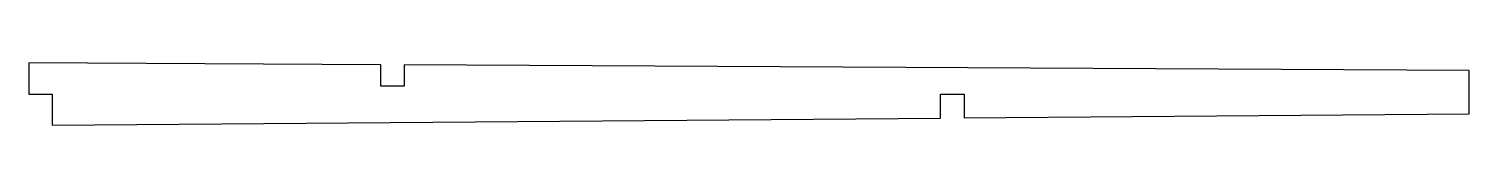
# Model space of a CAD drawing. Header units: millimetres. Extents: x 0 to 307, y 0 to 13.
import ezdxf

# ---------------------------------------------------------------- set-up
doc = ezdxf.new("R2010")
doc.units = ezdxf.units.MM

msp = doc.modelspace()

# ---------------------------------------------------------------- linework, layer by layer
msp.add_lwpolyline([(307, 11.6), (80, 12.78), (80, 8.27), (75, 8.27), (75, 12.8), (0, 13.19), (0, 6.58), (5, 6.58), (5, 0), (194.35, 1.49), (194.35, 6.58), (199.35, 6.58), (199.35, 1.53), (307, 2.38)], close=True)

doc.saveas('drawing.dxf')
